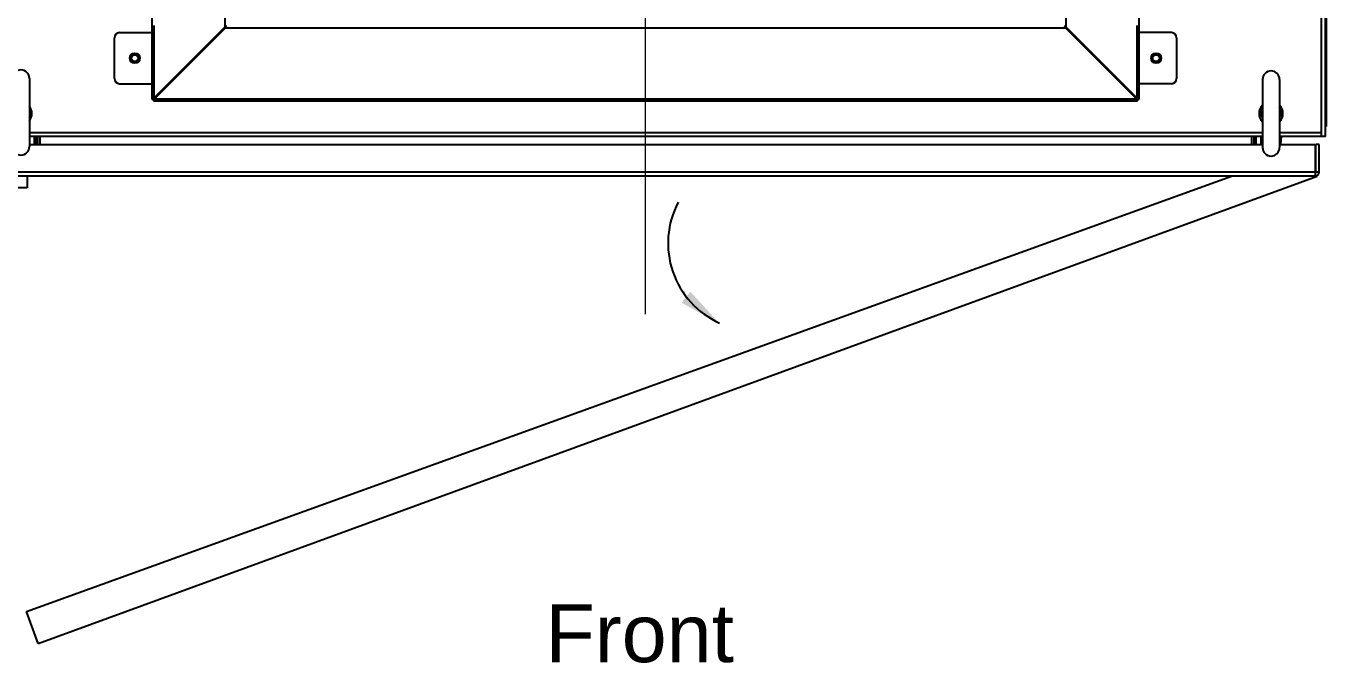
# Model space of a CAD drawing. Extents: x 81437 to 204847, y -54769 to -29444.
# Drawn here: x 84412 to 85175, y -39809 to -39435 of the extents above; entities that cross this region are included whole.
import ezdxf
from ezdxf.lldxf.tags import DXFTag

# ---------------------------------------------------------------- set-up
doc = ezdxf.new("R2010")
doc.units = 0
doc.header["$LTSCALE"] = 100
doc.header["$MEASUREMENT"] = 0
doc.layers.add('PANEL', color=7, linetype='Continuous')
doc.styles.add('HZ', font='arial.ttf', dxfattribs={"width": 0.7})
tags = doc.linetypes.add('CENTER', pattern=[2, 1.25, -0.25, 0.25, -0.25]).pattern_tags.tags
tags[10:11] = [DXFTag(74, 4), DXFTag(75, 0), DXFTag(340, '0'), DXFTag(46, 1.0), DXFTag(50, 0.0), DXFTag(44, 0.0), DXFTag(45, 0.0)]
tags[8:9] = [DXFTag(74, 4), DXFTag(75, 0), DXFTag(340, '0'), DXFTag(46, 1.0), DXFTag(50, 0.0), DXFTag(44, 0.0), DXFTag(45, 0.0)]
tags[6:7] = [DXFTag(74, 4), DXFTag(75, 0), DXFTag(340, '0'), DXFTag(46, 1.0), DXFTag(50, 0.0), DXFTag(44, 0.0), DXFTag(45, 0.0)]
tags[4:5] = [DXFTag(74, 4), DXFTag(75, 0), DXFTag(340, '0'), DXFTag(46, 1.0), DXFTag(50, 0.0), DXFTag(44, 0.0), DXFTag(45, 0.0)]
tags = doc.linetypes.add('HIDDEN', pattern=[0.375, 0.25, -0.125]).pattern_tags.tags
tags[6:7] = [DXFTag(74, 4), DXFTag(75, 0), DXFTag(340, '0'), DXFTag(46, 1.0), DXFTag(50, 0.0), DXFTag(44, 0.0), DXFTag(45, 0.0)]
tags[4:5] = [DXFTag(74, 4), DXFTag(75, 0), DXFTag(340, '0'), DXFTag(46, 1.0), DXFTag(50, 0.0), DXFTag(44, 0.0), DXFTag(45, 0.0)]

msp = doc.modelspace()

# ---------------------------------------------------------------- linework, layer by layer
at = {"color": 1, "linetype": 'CENTER', "lineweight": 20}
msp.add_line((84775.65, -39604.07), (84775.65, -38660.23), dxfattribs=at)
at = {"color": 7, "linetype": 'Continuous'}
for p, q in [((85172.85, -39499.69), (85172.85, -38747.69)), ((85175.15, -39499.69), (85175.15, -38747.69)), ((84485.65, -38769.69), (84485.65, -39477.69)), ((85065.65, -39477.69), (85065.65, -38769.69)), ((85175.45, -38772.39), (85175.45, -39474.39)), ((84528.44, -38811.98), (84528.44, -39435.4)), ((85022.85, -39435.4), (85022.85, -38811.98)), ((84466.65, -39438.69), (84485.65, -39438.69)), ((84486.75, -39434.44), (84486.75, -39477.09)), ((84528.44, -39435.4), (84486.75, -39477.09)), ((84528.94, -39435.4), (84487.25, -39477.09)), ((84528.94, -39435.9), (84487.25, -39477.59)), ((84528.44, -39435.4), (84528.94, -39435.4)), ((84528.94, -39435.9), (84528.94, -39435.4)), ((84528.94, -39435.9), (85022.35, -39435.9)), ((85022.85, -39435.4), (85022.35, -39435.4)), ((85022.35, -39435.4), (85064.05, -39477.09)), ((85022.35, -39435.9), (85022.35, -39435.4)), ((85022.35, -39435.9), (85064.05, -39477.59)), ((85022.85, -39435.4), (85064.55, -39477.09)), ((85064.55, -39477.09), (85064.55, -39434.44)), ((85084.65, -39438.69), (85065.65, -39438.69)), ((84463.65, -39465.69), (84463.65, -39441.69)), ((85087.65, -39441.69), (85087.65, -39465.69)), ((84413.75, -39465.59), (84413.75, -39505.59)), ((84466.65, -39468.69), (84485.65, -39468.69)), ((85084.65, -39468.69), (85065.65, -39468.69)), ((85138.15, -39466.19), (85138.15, -39506.19)), ((85148.15, -39466.19), (85148.15, -39506.19)), ((84486.75, -39477.09), (84487.25, -39477.09)), ((84487.25, -39477.59), (84487.25, -39477.09)), ((85064.55, -39477.09), (85064.05, -39477.09)), ((85064.05, -39477.59), (85064.05, -39477.09)), ((85175.15, -39474.39), (85175.21, -39474.39)), ((85175.21, -39474.39), (85175.45, -39474.39)), ((85175.45, -39474.39), (85175.45, -39493.89)), ((84485.65, -39477.69), (84486.75, -39477.69)), ((84486.65, -39477.59), (84486.65, -39478.69)), ((84486.65, -39478.69), (85064.65, -39478.69)), ((84487.25, -39477.59), (85064.05, -39477.59)), ((85064.55, -39477.69), (85065.65, -39477.69)), ((85064.65, -39478.69), (85064.65, -39477.59)), ((84413.75, -39497.39), (85138.15, -39497.39)), ((85138.15, -39499.69), (84413.75, -39499.69)), ((84416.45, -39499.69), (84416.45, -39504.43)), ((84417.55, -39504.43), (84417.55, -39499.69)), ((84418.75, -39504.43), (84418.75, -39499.69)), ((84419.95, -39504.43), (84419.95, -39499.69)), ((85131.95, -39504.43), (85131.95, -39499.69)), ((85133.15, -39504.43), (85133.15, -39499.69)), ((85134.35, -39504.43), (85134.35, -39499.69)), ((85137.45, -39504.43), (85137.45, -39499.69)), ((85148.15, -39497.39), (85172.85, -39497.39)), ((85175.15, -39499.69), (85148.15, -39499.69)), ((85148.45, -39504.43), (85148.45, -39499.69)), ((85149.16, -39499.69), (85148.68, -39504.43)), ((85175.15, -39493.89), (85175.45, -39493.89)), ((84413.75, -39504.43), (85138.15, -39504.43)), ((85148.15, -39504.43), (85169.15, -39504.43)), ((85169.15, -39504.43), (85169.15, -39522.93)), ((85171.45, -39504.43), (85169.45, -39504.43)), ((85169.45, -39520.63), (85169.45, -39504.43)), ((85171.45, -39520.63), (85171.45, -39504.43)), ((85169.15, -39520.63), (84381.75, -39520.63)), ((85169.15, -39522.93), (84381.75, -39522.93)), ((84412.45, -39522.93), (84412.45, -39529.93)), ((85171.45, -39520.63), (85169.45, -39520.63)), ((84412.45, -39529.93), (84380.45, -39529.93))]:
    msp.add_line(p, q, dxfattribs=at)
msp.add_line((84418.87, -39797.56), (84412.06, -39778.72))
for centre, radius in [((84475.65, -39453.69), 3), ((84475.65, -39453.69), 2), ((85075.65, -39453.69), 3), ((85075.65, -39453.69), 2)]:
    msp.add_circle(centre, radius, dxfattribs=at)
for centre, radius, start, end in [((84466.65, -39441.69), 3, 90, 180), ((84537.76, -39443.71), 12.13, 134.03676, 135.37999), ((84520.62, -39426.57), 12.13, 314.62001, 315.96324), ((84561.18, -39495.71), 68.64, 117.45319, 117.81313), ((84468.63, -39403.15), 68.64, 332.18687, 332.54681), ((84990.11, -39495.71), 68.64, 62.18687, 62.54681), ((85082.67, -39403.15), 68.64, 207.45319, 207.81313), ((85030.67, -39426.57), 12.13, 224.03676, 225.37999), ((85013.53, -39443.71), 12.13, 44.62001, 45.96324), ((85084.65, -39441.69), 3, 0, 90), ((84475.65, -39453.69), 2.5, 255, 195), ((85075.65, -39453.69), 2.5, 255, 195), ((84408.75, -39465.59), 5, 0, 180), ((85143.15, -39466.19), 5, 0, 180), ((84466.65, -39465.69), 3, 180, 270), ((85084.65, -39465.69), 3, 270, 0), ((84491.07, -39491.47), 15.02, 106.71863, 107.12156), ((85060.22, -39491.47), 15.02, 72.87844, 73.28137), ((84408.75, -39485.59), 6, 326.46158, 33.53842), ((84408.75, -39485.59), 6, 326.98298, 33.01702), ((84408.15, -39486.19), 7, 323.87173, 36.12827), ((84472.86, -39473.27), 15.02, 342.87844, 343.28137), ((85078.43, -39473.27), 15.02, 196.71863, 197.12156), ((85143.15, -39486.19), 7, 136.14811, 223.85189), ((85143.15, -39485.59), 6, 146.44407, 195), ((85143.15, -39485.59), 6, 146.98298, 213.01702), ((85143.15, -39485.59), 6, 326.45545, 33.55593), ((85143.15, -39485.59), 6, 326.98298, 33.01702), ((85143.15, -39486.19), 7, 316.14811, 43.85189), ((85174.25, -39493.19), 1.2, 319.26264, 0), ((84408.75, -39505.59), 5, 180, 0), ((85143.15, -39506.19), 5, 180, 0), ((85169.15, -39520.63), 2.3, 270, 0), ((85169.15, -39520.63), 0.3, 270, 0)]:
    msp.add_arc(centre, radius, start, end, dxfattribs=at)
for points, start_tangent, end_tangent in [([(84528.44, -39435.4), (84528.78, -39435.2), (84529.15, -39435)], (0.856944, 0.515409), (0.883981, 0.467523)), ([(84528.94, -39435.9), (84529.14, -39435.55), (84529.34, -39435.18)], (0.515409, 0.856944), (0.467523, 0.883981)), ([(84528.94, -39435.4), (84529.13, -39435.2)], (0.671784, 0.740747), (0.701407, 0.712761)), ([(84528.94, -39435.4), (84529.14, -39435.21)], (0.740747, 0.671784), (0.712761, 0.701407)), ([(85022.35, -39435.9), (85022.15, -39435.55), (85021.95, -39435.18)], (-0.515409, 0.856944), (-0.467523, 0.883981)), ([(85022.85, -39435.4), (85022.51, -39435.2), (85022.14, -39435)], (-0.856944, 0.515409), (-0.883981, 0.467523)), ([(85022.35, -39435.4), (85022.15, -39435.21)], (-0.740747, 0.671784), (-0.712761, 0.701407)), ([(85022.35, -39435.4), (85022.17, -39435.2)], (-0.671784, 0.740747), (-0.701407, 0.712761)), ([(84486.64, -39477.12), (84486.16, -39477.29), (84485.94, -39477.39), (84485.78, -39477.49)], (-0.955586, -0.294712), (-0.79084, -0.612022)), ([(84487.25, -39477.09), (84486.93, -39477.29), (84486.72, -39477.49)], (-0.875724, -0.482812), (-0.569202, -0.822198)), ([(84487.25, -39477.09), (84487.05, -39477.41), (84486.85, -39477.61)], (-0.482812, -0.875724), (-0.822198, -0.569202)), ([(85064.05, -39477.09), (85064.25, -39477.41), (85064.45, -39477.61)], (0.482812, -0.875724), (0.822198, -0.569202)), ([(85064.05, -39477.09), (85064.36, -39477.29), (85064.57, -39477.49)], (0.875724, -0.482812), (0.569202, -0.822198)), ([(85064.65, -39477.12), (85065.13, -39477.29), (85065.35, -39477.39), (85065.51, -39477.49)], (0.955586, -0.294712), (0.79084, -0.612022)), ([(84485.78, -39477.49), (84485.65, -39477.69)], (-0.79084, -0.612022), (0, -1)), ([(84486.72, -39477.49), (84486.65, -39477.69)], (-0.569202, -0.822198), (0, -1)), ([(84486.85, -39477.61), (84486.65, -39477.69)], (-0.822198, -0.569202), (-1, 0)), ([(84486.85, -39478.55), (84486.65, -39478.69)], (-0.612022, -0.79084), (-1, 0)), ([(84487.21, -39477.69), (84487.05, -39478.17), (84486.95, -39478.39), (84486.85, -39478.55)], (-0.294712, -0.955586), (-0.612022, -0.79084)), ([(85064.08, -39477.69), (85064.25, -39478.17), (85064.35, -39478.39), (85064.45, -39478.55)], (0.294712, -0.955586), (0.612022, -0.79084)), ([(85064.45, -39477.61), (85064.65, -39477.69)], (0.822198, -0.569202), (1, 0)), ([(85064.45, -39478.55), (85064.65, -39478.69)], (0.612022, -0.79084), (1, 0)), ([(85064.57, -39477.49), (85064.65, -39477.69)], (0.569202, -0.822198), (0, -1)), ([(85065.51, -39477.49), (85065.65, -39477.69)], (0.79084, -0.612022), (0, -1))]:
    msp.add_spline(points, degree=3, dxfattribs=dict(at, start_tangent=start_tangent, end_tangent=end_tangent))
at = {"layer": 'PANEL', "linetype": 'HIDDEN'}
for p, q in [((84412.04, -39778.73), (85119.93, -39522.93)), ((84418.87, -39797.56), (85170.18, -39522.97))]:
    msp.add_line(p, q, dxfattribs=at)
at = {"layer": 'PANEL', "color": 7}
msp.add_arc((84840.38, -39562.38), 51.49, 152.18894, 245.71907, dxfattribs=at)
at = {"layer": 'PANEL', "color": 7, "linetype": 'ByBlock'}
msp.add_solid([(84796.89, -39597.36), (84802.05, -39590.82), (84819.1, -39609.57)], dxfattribs=at)

# ---------------------------------------------------------------- texts
at = {"color": 7, "style": 'HZ'}
msp.add_text('Front', height=34, dxfattribs=at).set_placement((84716.85, -39808.47))

doc.saveas('drawing.dxf')
